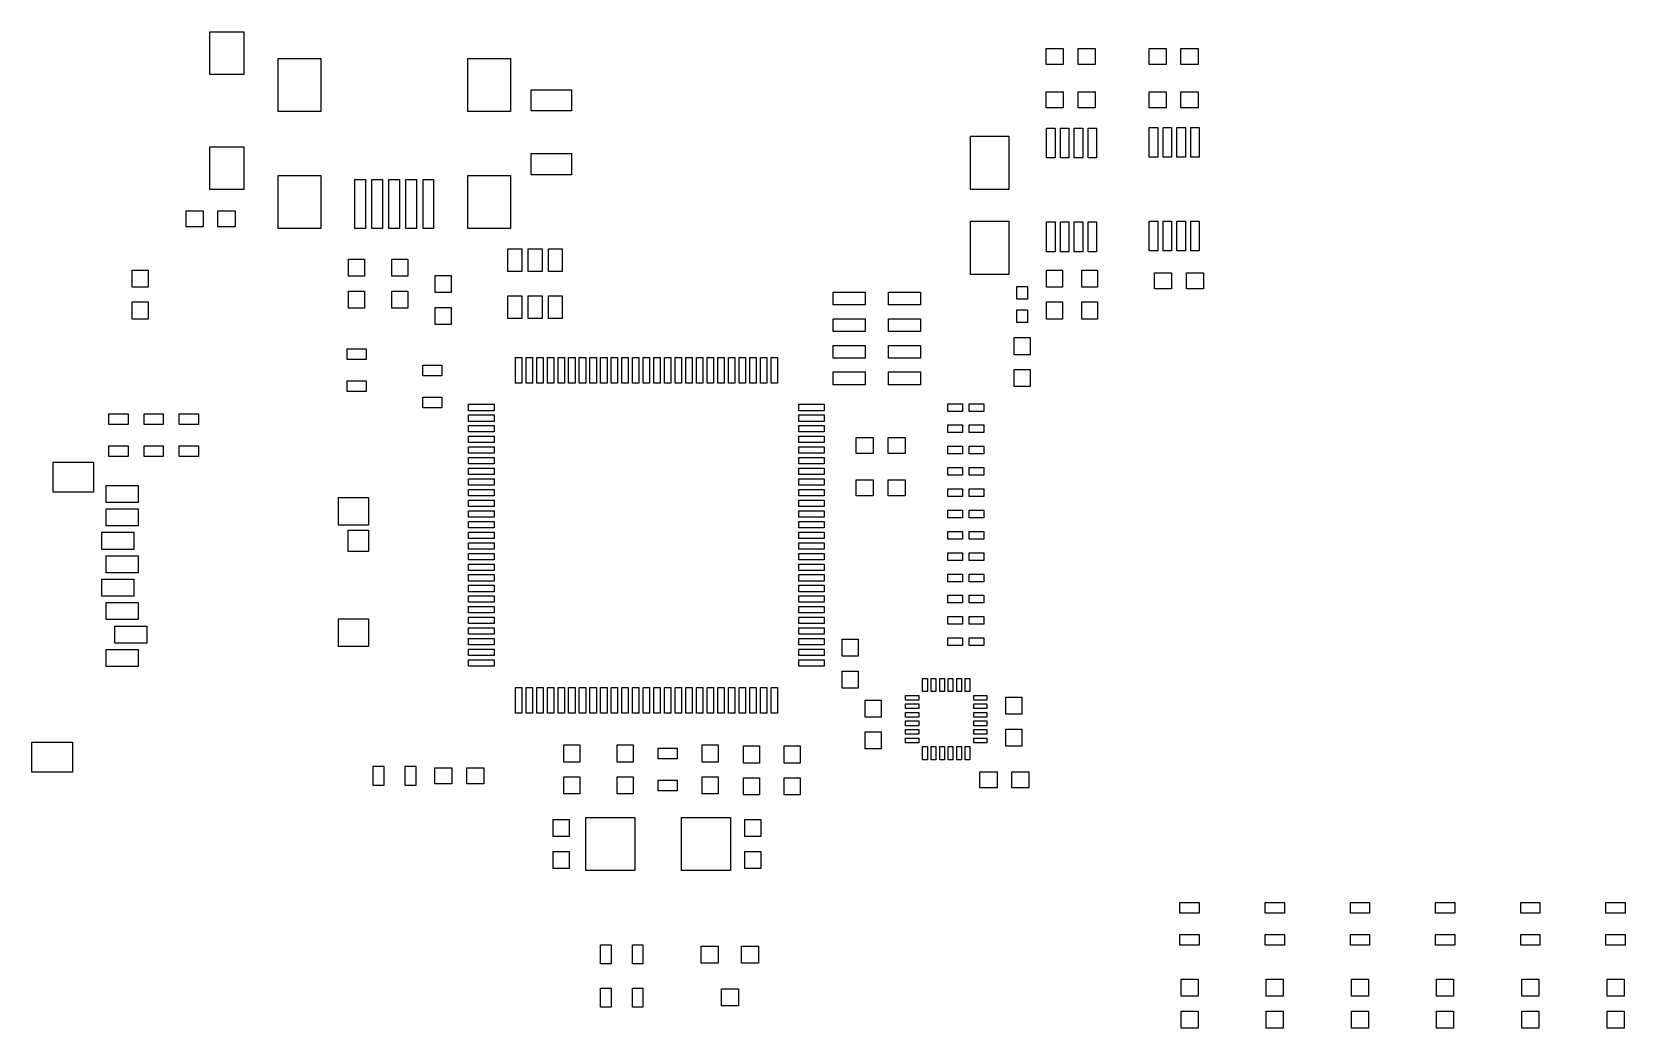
# Model space of a CAD drawing. Extents: x 152.6 to 227.4, y -126.1 to -79.4.
import ezdxf

# ---------------------------------------------------------------- set-up
doc = ezdxf.new("R2010")
doc.units = 0
doc.header["$MEASUREMENT"] = 0
doc.layers.add('BLACK', color=7, linetype='CONTINUOUS')

msp = doc.modelspace()

# ---------------------------------------------------------------- linework, layer by layer
at = {"layer": 'Black'}
for p, q in [((160.998, -81.358), (160.998, -79.358)), ((160.998, -79.358), (162.598, -79.358)), ((162.598, -79.358), (162.598, -81.358)), ((164.212, -83.101), (164.212, -80.602)), ((164.212, -80.602), (166.211, -80.602)), ((166.211, -80.602), (166.211, -83.101)), ((173.113, -83.101), (173.113, -80.602)), ((173.113, -80.602), (175.112, -80.602)), ((175.112, -80.602), (175.112, -83.101)), ((200.272, -80.893), (200.272, -80.143)), ((200.272, -80.143), (201.072, -80.143)), ((201.072, -80.143), (201.072, -80.893)), ((201.772, -80.893), (201.772, -80.143)), ((201.772, -80.143), (202.572, -80.143)), ((202.572, -80.143), (202.572, -80.893)), ((205.098, -80.893), (205.098, -80.143)), ((205.098, -80.143), (205.898, -80.143)), ((205.898, -80.143), (205.898, -80.893)), ((206.598, -80.893), (206.598, -80.143)), ((206.598, -80.143), (207.398, -80.143)), ((207.398, -80.143), (207.398, -80.893)), ((162.598, -81.358), (160.998, -81.358)), ((201.072, -80.893), (200.272, -80.893)), ((202.572, -80.893), (201.772, -80.893)), ((205.898, -80.893), (205.098, -80.893)), ((207.398, -80.893), (206.598, -80.893)), ((176.088, -83.074), (176.088, -82.074)), ((176.088, -82.074), (177.988, -82.074)), ((177.988, -82.074), (177.988, -83.074)), ((200.272, -82.925), (200.272, -82.175)), ((200.272, -82.175), (201.072, -82.175)), ((201.072, -82.175), (201.072, -82.925)), ((201.772, -82.925), (201.772, -82.175)), ((201.772, -82.175), (202.572, -82.175)), ((202.572, -82.175), (202.572, -82.925)), ((205.098, -82.925), (205.098, -82.175)), ((205.098, -82.175), (205.898, -82.175)), ((205.898, -82.175), (205.898, -82.925)), ((206.598, -82.925), (206.598, -82.175)), ((206.598, -82.175), (207.398, -82.175)), ((207.398, -82.175), (207.398, -82.925)), ((201.072, -82.925), (200.272, -82.925)), ((202.572, -82.925), (201.772, -82.925)), ((205.898, -82.925), (205.098, -82.925)), ((207.398, -82.925), (206.598, -82.925)), ((166.211, -83.101), (164.212, -83.101)), ((175.112, -83.101), (173.113, -83.101)), ((177.988, -83.074), (176.088, -83.074)), ((196.712, -86.754), (196.712, -84.254)), ((196.712, -84.254), (198.512, -84.254)), ((198.512, -84.254), (198.512, -86.754)), ((200.288, -85.282), (200.288, -83.882)), ((200.288, -83.882), (200.688, -83.882)), ((200.688, -83.882), (200.688, -85.282)), ((200.938, -85.282), (200.938, -83.882)), ((200.938, -83.882), (201.338, -83.882)), ((201.338, -83.882), (201.338, -85.282)), ((201.588, -85.282), (201.588, -83.882)), ((201.588, -83.882), (201.988, -83.882)), ((201.988, -83.882), (201.988, -85.282)), ((202.238, -85.282), (202.238, -83.882)), ((202.238, -83.882), (202.638, -83.882)), ((202.638, -83.882), (202.638, -85.282)), ((205.108, -85.247), (205.108, -83.847)), ((205.108, -83.847), (205.508, -83.847)), ((205.508, -83.847), (205.508, -85.247)), ((205.758, -85.247), (205.758, -83.847)), ((205.758, -83.847), (206.158, -83.847)), ((206.158, -83.847), (206.158, -85.247)), ((206.408, -85.247), (206.408, -83.847)), ((206.408, -83.847), (206.808, -83.847)), ((206.808, -83.847), (206.808, -85.247)), ((207.058, -85.247), (207.058, -83.847)), ((207.058, -83.847), (207.458, -83.847)), ((207.458, -83.847), (207.458, -85.247)), ((160.998, -86.758), (160.998, -84.758)), ((160.998, -84.758), (162.598, -84.758)), ((162.598, -84.758), (162.598, -86.758)), ((176.088, -86.074), (176.088, -85.074)), ((176.088, -85.074), (177.988, -85.074)), ((177.988, -85.074), (177.988, -86.074)), ((205.508, -85.247), (205.108, -85.247)), ((206.158, -85.247), (205.758, -85.247)), ((206.808, -85.247), (206.408, -85.247)), ((207.458, -85.247), (207.058, -85.247)), ((200.688, -85.282), (200.288, -85.282)), ((201.338, -85.282), (200.938, -85.282)), ((201.988, -85.282), (201.588, -85.282)), ((202.638, -85.282), (202.238, -85.282)), ((162.598, -86.758), (160.998, -86.758)), ((164.212, -88.6), (164.212, -86.101)), ((164.212, -86.101), (166.211, -86.101)), ((166.211, -86.101), (166.211, -88.6)), ((167.812, -88.6), (167.812, -86.299)), ((167.812, -86.299), (168.312, -86.299)), ((168.312, -86.299), (168.312, -88.6)), ((168.612, -88.6), (168.612, -86.299)), ((168.612, -86.299), (169.112, -86.299)), ((169.112, -86.299), (169.112, -88.6)), ((169.412, -88.6), (169.412, -86.299)), ((169.412, -86.299), (169.912, -86.299)), ((169.912, -86.299), (169.912, -88.6)), ((170.212, -88.6), (170.212, -86.299)), ((170.212, -86.299), (170.712, -86.299)), ((170.712, -86.299), (170.712, -88.6)), ((171.012, -88.6), (171.012, -86.299)), ((171.012, -86.299), (171.512, -86.299)), ((171.512, -86.299), (171.512, -88.6)), ((173.113, -88.6), (173.113, -86.101)), ((173.113, -86.101), (175.112, -86.101)), ((175.112, -86.101), (175.112, -88.6)), ((177.988, -86.074), (176.088, -86.074)), ((198.512, -86.754), (196.712, -86.754)), ((159.886, -88.513), (159.886, -87.763)), ((159.886, -87.763), (160.686, -87.763)), ((160.686, -87.763), (160.686, -88.513)), ((161.386, -88.513), (161.386, -87.763)), ((161.386, -87.763), (162.186, -87.763)), ((162.186, -87.763), (162.186, -88.513)), ((196.712, -90.752), (196.712, -88.252)), ((196.712, -88.252), (198.512, -88.252)), ((198.512, -88.252), (198.512, -90.752)), ((205.108, -89.647), (205.108, -88.247)), ((205.108, -88.247), (205.508, -88.247)), ((205.508, -88.247), (205.508, -89.647)), ((205.758, -89.647), (205.758, -88.247)), ((205.758, -88.247), (206.158, -88.247)), ((206.158, -88.247), (206.158, -89.647)), ((206.408, -89.647), (206.408, -88.247)), ((206.408, -88.247), (206.808, -88.247)), ((206.808, -88.247), (206.808, -89.647)), ((207.058, -89.647), (207.058, -88.247)), ((207.058, -88.247), (207.458, -88.247)), ((207.458, -88.247), (207.458, -89.647)), ((160.686, -88.513), (159.886, -88.513)), ((162.186, -88.513), (161.386, -88.513)), ((166.211, -88.6), (164.212, -88.6)), ((168.312, -88.6), (167.812, -88.6)), ((169.112, -88.6), (168.612, -88.6)), ((169.912, -88.6), (169.412, -88.6)), ((170.712, -88.6), (170.212, -88.6)), ((171.512, -88.6), (171.012, -88.6)), ((175.112, -88.6), (173.113, -88.6)), ((200.288, -89.682), (200.288, -88.282)), ((200.288, -88.282), (200.688, -88.282)), ((200.688, -88.282), (200.688, -89.682)), ((200.938, -89.682), (200.938, -88.282)), ((200.938, -88.282), (201.338, -88.282)), ((201.338, -88.282), (201.338, -89.682)), ((201.588, -89.682), (201.588, -88.282)), ((201.588, -88.282), (201.988, -88.282)), ((201.988, -88.282), (201.988, -89.682)), ((202.238, -89.682), (202.238, -88.282)), ((202.238, -88.282), (202.638, -88.282)), ((202.638, -88.282), (202.638, -89.682)), ((175.001, -90.616), (175.001, -89.556)), ((175.001, -89.556), (175.651, -89.556)), ((175.651, -89.556), (175.651, -90.616)), ((175.951, -90.616), (175.951, -89.556)), ((175.951, -89.556), (176.601, -89.556)), ((176.601, -89.556), (176.601, -90.616)), ((176.901, -90.616), (176.901, -89.556)), ((176.901, -89.556), (177.551, -89.556)), ((177.551, -89.556), (177.551, -90.616)), ((200.688, -89.682), (200.288, -89.682)), ((201.338, -89.682), (200.938, -89.682)), ((201.988, -89.682), (201.588, -89.682)), ((202.638, -89.682), (202.238, -89.682)), ((205.508, -89.647), (205.108, -89.647)), ((206.158, -89.647), (205.758, -89.647)), ((206.808, -89.647), (206.408, -89.647)), ((207.458, -89.647), (207.058, -89.647)), ((167.519, -90.836), (167.519, -90.036)), ((167.519, -90.036), (168.269, -90.036)), ((168.269, -90.036), (168.269, -90.836)), ((169.551, -90.836), (169.551, -90.036)), ((169.551, -90.036), (170.301, -90.036)), ((170.301, -90.036), (170.301, -90.836)), ((157.359, -91.344), (157.359, -90.544)), ((157.359, -90.544), (158.109, -90.544)), ((158.109, -90.544), (158.109, -91.344)), ((168.269, -90.836), (167.519, -90.836)), ((170.301, -90.836), (169.551, -90.836)), ((171.583, -91.598), (171.583, -90.798)), ((171.583, -90.798), (172.333, -90.798)), ((172.333, -90.798), (172.333, -91.598)), ((175.651, -90.616), (175.001, -90.616)), ((176.601, -90.616), (175.951, -90.616)), ((177.551, -90.616), (176.901, -90.616)), ((198.512, -90.752), (196.712, -90.752)), ((200.285, -91.344), (200.285, -90.544)), ((200.285, -90.544), (201.035, -90.544)), ((201.035, -90.544), (201.035, -91.344)), ((201.936, -91.344), (201.936, -90.544)), ((201.936, -90.544), (202.686, -90.544)), ((202.686, -90.544), (202.686, -91.344)), ((205.358, -91.422), (205.358, -90.672)), ((205.358, -90.672), (206.158, -90.672)), ((206.158, -90.672), (206.158, -91.422)), ((206.858, -91.422), (206.858, -90.672)), ((206.858, -90.672), (207.658, -90.672)), ((207.658, -90.672), (207.658, -91.422)), ((158.109, -91.344), (157.359, -91.344)), ((167.519, -92.336), (167.519, -91.536)), ((167.519, -91.536), (168.269, -91.536)), ((168.269, -91.536), (168.269, -92.336)), ((169.551, -92.336), (169.551, -91.536)), ((169.551, -91.536), (170.301, -91.536)), ((170.301, -91.536), (170.301, -92.336)), ((172.333, -91.598), (171.583, -91.598)), ((175.001, -92.816), (175.001, -91.756)), ((175.001, -91.756), (175.651, -91.756)), ((175.651, -91.756), (175.651, -92.816)), ((175.951, -92.816), (175.951, -91.756)), ((175.951, -91.756), (176.601, -91.756)), ((176.601, -91.756), (176.601, -92.816)), ((176.901, -92.816), (176.901, -91.756)), ((176.901, -91.756), (177.551, -91.756)), ((177.551, -91.756), (177.551, -92.816)), ((190.271, -92.181), (190.271, -91.581)), ((190.271, -91.581), (191.771, -91.581)), ((191.771, -91.581), (191.771, -92.181)), ((192.871, -92.181), (192.871, -91.581)), ((192.871, -91.581), (194.371, -91.581)), ((194.371, -91.581), (194.371, -92.181)), ((198.886, -91.91), (198.886, -91.31)), ((198.886, -91.31), (199.386, -91.31)), ((199.386, -91.91), (198.886, -91.91)), ((199.386, -91.31), (199.386, -91.91)), ((201.035, -91.344), (200.285, -91.344)), ((202.686, -91.344), (201.936, -91.344)), ((206.158, -91.422), (205.358, -91.422)), ((207.658, -91.422), (206.858, -91.422)), ((157.359, -92.844), (157.359, -92.044)), ((157.359, -92.044), (158.109, -92.044)), ((158.109, -92.044), (158.109, -92.844)), ((168.269, -92.336), (167.519, -92.336)), ((170.301, -92.336), (169.551, -92.336)), ((171.583, -93.098), (171.583, -92.298)), ((171.583, -92.298), (172.333, -92.298)), ((172.333, -92.298), (172.333, -93.098)), ((191.771, -92.181), (190.271, -92.181)), ((194.371, -92.181), (192.871, -92.181)), ((198.886, -93.01), (198.886, -92.41)), ((198.886, -92.41), (199.386, -92.41)), ((199.386, -92.41), (199.386, -93.01)), ((200.285, -92.844), (200.285, -92.044)), ((200.285, -92.044), (201.035, -92.044)), ((201.035, -92.044), (201.035, -92.844)), ((201.936, -92.844), (201.936, -92.044)), ((201.936, -92.044), (202.686, -92.044)), ((202.686, -92.044), (202.686, -92.844)), ((158.109, -92.844), (157.359, -92.844)), ((172.333, -93.098), (171.583, -93.098)), ((175.651, -92.816), (175.001, -92.816)), ((176.601, -92.816), (175.951, -92.816)), ((177.551, -92.816), (176.901, -92.816)), ((190.271, -93.431), (190.271, -92.831)), ((190.271, -92.831), (191.771, -92.831)), ((191.771, -93.431), (190.271, -93.431)), ((191.771, -92.831), (191.771, -93.431)), ((192.871, -93.431), (192.871, -92.831)), ((192.871, -92.831), (194.371, -92.831)), ((194.371, -93.431), (192.871, -93.431)), ((194.371, -92.831), (194.371, -93.431)), ((199.386, -93.01), (198.886, -93.01)), ((201.035, -92.844), (200.285, -92.844)), ((202.686, -92.844), (201.936, -92.844)), ((167.444, -94.75), (167.444, -94.25)), ((167.444, -94.25), (168.344, -94.25)), ((168.344, -94.25), (168.344, -94.75)), ((190.271, -94.681), (190.271, -94.081)), ((190.271, -94.081), (191.771, -94.081)), ((191.771, -94.081), (191.771, -94.681)), ((192.871, -94.681), (192.871, -94.081)), ((192.871, -94.081), (194.371, -94.081)), ((194.371, -94.081), (194.371, -94.681)), ((198.761, -94.519), (198.761, -93.719)), ((198.761, -93.719), (199.511, -93.719)), ((199.511, -93.719), (199.511, -94.519)), ((168.344, -94.75), (167.444, -94.75)), ((175.35, -95.85), (175.35, -94.65)), ((175.35, -94.65), (175.65, -94.65)), ((175.65, -94.65), (175.65, -95.85)), ((175.85, -95.85), (175.85, -94.65)), ((175.85, -94.65), (176.15, -94.65)), ((176.15, -94.65), (176.15, -95.85)), ((176.35, -95.85), (176.35, -94.65)), ((176.35, -94.65), (176.65, -94.65)), ((176.65, -94.65), (176.65, -95.85)), ((176.85, -95.85), (176.85, -94.65)), ((176.85, -94.65), (177.15, -94.65)), ((177.15, -94.65), (177.15, -95.85)), ((177.35, -95.85), (177.35, -94.65)), ((177.35, -94.65), (177.65, -94.65)), ((177.65, -94.65), (177.65, -95.85)), ((177.85, -95.85), (177.85, -94.65)), ((177.85, -94.65), (178.15, -94.65)), ((178.15, -94.65), (178.15, -95.85)), ((178.35, -95.85), (178.35, -94.65)), ((178.35, -94.65), (178.65, -94.65)), ((178.65, -94.65), (178.65, -95.85)), ((178.85, -95.85), (178.85, -94.65)), ((178.85, -94.65), (179.15, -94.65)), ((179.15, -94.65), (179.15, -95.85)), ((179.35, -95.85), (179.35, -94.65)), ((179.35, -94.65), (179.65, -94.65)), ((179.65, -94.65), (179.65, -95.85)), ((179.85, -95.85), (179.85, -94.65)), ((179.85, -94.65), (180.15, -94.65)), ((180.15, -94.65), (180.15, -95.85)), ((180.35, -95.85), (180.35, -94.65)), ((180.35, -94.65), (180.65, -94.65)), ((180.65, -94.65), (180.65, -95.85)), ((180.85, -95.85), (180.85, -94.65)), ((180.85, -94.65), (181.15, -94.65)), ((181.15, -94.65), (181.15, -95.85)), ((181.35, -95.85), (181.35, -94.65)), ((181.35, -94.65), (181.65, -94.65)), ((181.65, -94.65), (181.65, -95.85)), ((181.85, -95.85), (181.85, -94.65)), ((181.85, -94.65), (182.15, -94.65)), ((182.15, -94.65), (182.15, -95.85)), ((182.35, -95.85), (182.35, -94.65)), ((182.35, -94.65), (182.65, -94.65)), ((182.65, -94.65), (182.65, -95.85)), ((182.85, -95.85), (182.85, -94.65)), ((182.85, -94.65), (183.15, -94.65)), ((183.15, -94.65), (183.15, -95.85)), ((183.35, -95.85), (183.35, -94.65)), ((183.35, -94.65), (183.65, -94.65)), ((183.65, -94.65), (183.65, -95.85)), ((183.85, -95.85), (183.85, -94.65)), ((183.85, -94.65), (184.15, -94.65)), ((184.15, -94.65), (184.15, -95.85)), ((184.35, -95.85), (184.35, -94.65)), ((184.35, -94.65), (184.65, -94.65)), ((184.65, -94.65), (184.65, -95.85)), ((184.85, -95.85), (184.85, -94.65)), ((184.85, -94.65), (185.15, -94.65)), ((185.15, -94.65), (185.15, -95.85)), ((185.35, -95.85), (185.35, -94.65)), ((185.35, -94.65), (185.65, -94.65)), ((185.65, -94.65), (185.65, -95.85)), ((185.85, -95.85), (185.85, -94.65)), ((185.85, -94.65), (186.15, -94.65)), ((186.15, -94.65), (186.15, -95.85)), ((186.35, -95.85), (186.35, -94.65)), ((186.35, -94.65), (186.65, -94.65)), ((186.65, -94.65), (186.65, -95.85)), ((186.85, -95.85), (186.85, -94.65)), ((186.85, -94.65), (187.15, -94.65)), ((187.15, -94.65), (187.15, -95.85)), ((187.35, -95.85), (187.35, -94.65)), ((187.35, -94.65), (187.65, -94.65)), ((187.65, -94.65), (187.65, -95.85)), ((191.771, -94.681), (190.271, -94.681)), ((194.371, -94.681), (192.871, -94.681)), ((199.511, -94.519), (198.761, -94.519)), ((171, -95.512), (171, -95.012)), ((171, -95.012), (171.9, -95.012)), ((171.9, -95.512), (171, -95.512)), ((171.9, -95.012), (171.9, -95.512)), ((190.271, -95.931), (190.271, -95.331)), ((190.271, -95.331), (191.771, -95.331)), ((191.771, -95.331), (191.771, -95.931)), ((192.871, -95.931), (192.871, -95.331)), ((192.871, -95.331), (194.371, -95.331)), ((194.371, -95.331), (194.371, -95.931)), ((198.761, -96.019), (198.761, -95.219)), ((198.761, -95.219), (199.511, -95.219)), ((199.511, -95.219), (199.511, -96.019)), ((167.444, -96.25), (167.444, -95.75)), ((167.444, -95.75), (168.344, -95.75)), ((168.344, -96.25), (167.444, -96.25)), ((168.344, -95.75), (168.344, -96.25)), ((175.65, -95.85), (175.35, -95.85)), ((176.15, -95.85), (175.85, -95.85)), ((176.65, -95.85), (176.35, -95.85)), ((177.15, -95.85), (176.85, -95.85)), ((177.65, -95.85), (177.35, -95.85)), ((178.15, -95.85), (177.85, -95.85)), ((178.65, -95.85), (178.35, -95.85)), ((179.15, -95.85), (178.85, -95.85)), ((179.65, -95.85), (179.35, -95.85)), ((180.15, -95.85), (179.85, -95.85)), ((180.65, -95.85), (180.35, -95.85)), ((181.15, -95.85), (180.85, -95.85)), ((181.65, -95.85), (181.35, -95.85)), ((182.15, -95.85), (181.85, -95.85)), ((182.65, -95.85), (182.35, -95.85)), ((183.15, -95.85), (182.85, -95.85)), ((183.65, -95.85), (183.35, -95.85)), ((184.15, -95.85), (183.85, -95.85)), ((184.65, -95.85), (184.35, -95.85)), ((185.15, -95.85), (184.85, -95.85)), ((185.65, -95.85), (185.35, -95.85)), ((186.15, -95.85), (185.85, -95.85)), ((186.65, -95.85), (186.35, -95.85)), ((187.15, -95.85), (186.85, -95.85)), ((187.65, -95.85), (187.35, -95.85)), ((191.771, -95.931), (190.271, -95.931)), ((194.371, -95.931), (192.871, -95.931)), ((199.511, -96.019), (198.761, -96.019)), ((171, -97.012), (171, -96.512)), ((171, -96.512), (171.9, -96.512)), ((171.9, -97.012), (171, -97.012)), ((171.9, -96.512), (171.9, -97.012)), ((173.15, -97.15), (173.15, -96.85)), ((173.15, -96.85), (174.35, -96.85)), ((174.35, -97.15), (173.15, -97.15)), ((174.35, -96.85), (174.35, -97.15)), ((188.65, -97.15), (188.65, -96.85)), ((188.65, -96.85), (189.85, -96.85)), ((189.85, -97.15), (188.65, -97.15)), ((189.85, -96.85), (189.85, -97.15)), ((195.653, -97.18), (195.653, -96.82)), ((195.653, -96.82), (196.347, -96.82)), ((196.347, -97.18), (195.653, -97.18)), ((196.347, -96.82), (196.347, -97.18)), ((196.652, -97.18), (196.652, -96.82)), ((196.652, -96.82), (197.347, -96.82)), ((197.347, -97.18), (196.652, -97.18)), ((197.347, -96.82), (197.347, -97.18)), ((156.268, -97.798), (156.268, -97.298)), ((156.268, -97.298), (157.168, -97.298)), ((157.168, -97.798), (156.268, -97.798)), ((157.168, -97.298), (157.168, -97.798)), ((157.919, -97.798), (157.919, -97.298)), ((157.919, -97.298), (158.819, -97.298)), ((158.819, -97.798), (157.919, -97.798)), ((158.819, -97.298), (158.819, -97.798)), ((159.57, -97.798), (159.57, -97.298)), ((159.57, -97.298), (160.47, -97.298)), ((160.47, -97.798), (159.57, -97.798)), ((160.47, -97.298), (160.47, -97.798)), ((173.15, -97.65), (173.15, -97.35)), ((173.15, -97.35), (174.35, -97.35)), ((174.35, -97.65), (173.15, -97.65)), ((173.15, -98.15), (173.15, -97.85)), ((173.15, -97.85), (174.35, -97.85)), ((174.35, -97.35), (174.35, -97.65)), ((174.35, -97.85), (174.35, -98.15)), ((188.65, -97.65), (188.65, -97.35)), ((188.65, -97.35), (189.85, -97.35)), ((189.85, -97.65), (188.65, -97.65)), ((188.65, -98.15), (188.65, -97.85)), ((188.65, -97.85), (189.85, -97.85)), ((189.85, -97.35), (189.85, -97.65)), ((189.85, -97.85), (189.85, -98.15)), ((195.653, -98.18), (195.653, -97.82)), ((195.653, -97.82), (196.347, -97.82)), ((196.347, -97.82), (196.347, -98.18)), ((196.652, -98.18), (196.652, -97.82)), ((196.652, -97.82), (197.347, -97.82)), ((197.347, -97.82), (197.347, -98.18)), ((174.35, -98.15), (173.15, -98.15)), ((173.15, -98.65), (173.15, -98.35)), ((173.15, -98.35), (174.35, -98.35)), ((174.35, -98.65), (173.15, -98.65)), ((174.35, -98.35), (174.35, -98.65)), ((189.85, -98.15), (188.65, -98.15)), ((188.65, -98.65), (188.65, -98.35)), ((188.65, -98.35), (189.85, -98.35)), ((189.85, -98.65), (188.65, -98.65)), ((189.85, -98.35), (189.85, -98.65)), ((191.35, -99.153), (191.35, -98.403)), ((191.35, -98.403), (192.15, -98.403)), ((192.15, -98.403), (192.15, -99.153)), ((192.85, -99.153), (192.85, -98.403)), ((192.85, -98.403), (193.65, -98.403)), ((193.65, -98.403), (193.65, -99.153)), ((196.347, -98.18), (195.653, -98.18)), ((197.347, -98.18), (196.652, -98.18)), ((156.268, -99.298), (156.268, -98.798)), ((156.268, -98.798), (157.168, -98.798)), ((157.168, -99.298), (156.268, -99.298)), ((157.168, -98.798), (157.168, -99.298)), ((157.919, -99.298), (157.919, -98.798)), ((157.919, -98.798), (158.819, -98.798)), ((158.819, -99.298), (157.919, -99.298)), ((158.819, -98.798), (158.819, -99.298)), ((159.57, -99.298), (159.57, -98.798)), ((159.57, -98.798), (160.47, -98.798)), ((160.47, -99.298), (159.57, -99.298)), ((160.47, -98.798), (160.47, -99.298)), ((173.15, -99.15), (173.15, -98.85)), ((173.15, -98.85), (174.35, -98.85)), ((174.35, -99.15), (173.15, -99.15)), ((173.15, -99.65), (173.15, -99.35)), ((173.15, -99.35), (174.35, -99.35)), ((174.35, -98.85), (174.35, -99.15)), ((174.35, -99.35), (174.35, -99.65)), ((188.65, -99.15), (188.65, -98.85)), ((188.65, -98.85), (189.85, -98.85)), ((189.85, -99.15), (188.65, -99.15)), ((188.65, -99.65), (188.65, -99.35)), ((188.65, -99.35), (189.85, -99.35)), ((189.85, -98.85), (189.85, -99.15)), ((189.85, -99.35), (189.85, -99.65)), ((192.15, -99.153), (191.35, -99.153)), ((193.65, -99.153), (192.85, -99.153)), ((195.653, -99.18), (195.653, -98.82)), ((195.653, -98.82), (196.347, -98.82)), ((196.347, -99.18), (195.653, -99.18)), ((196.347, -98.82), (196.347, -99.18)), ((196.652, -99.18), (196.652, -98.82)), ((196.652, -98.82), (197.347, -98.82)), ((197.347, -99.18), (196.652, -99.18)), ((197.347, -98.82), (197.347, -99.18)), ((153.648, -100.972), (153.648, -99.572)), ((153.648, -99.572), (155.548, -99.572)), ((155.548, -99.572), (155.548, -100.972)), ((174.35, -99.65), (173.15, -99.65)), ((173.15, -100.15), (173.15, -99.85)), ((173.15, -99.85), (174.35, -99.85)), ((174.35, -100.15), (173.15, -100.15)), ((174.35, -99.85), (174.35, -100.15)), ((189.85, -99.65), (188.65, -99.65)), ((188.65, -100.15), (188.65, -99.85)), ((188.65, -99.85), (189.85, -99.85)), ((189.85, -100.15), (188.65, -100.15)), ((189.85, -99.85), (189.85, -100.15)), ((195.653, -100.18), (195.653, -99.82)), ((195.653, -99.82), (196.347, -99.82)), ((196.347, -100.18), (195.653, -100.18)), ((196.347, -99.82), (196.347, -100.18)), ((196.652, -100.18), (196.652, -99.82)), ((196.652, -99.82), (197.347, -99.82)), ((197.347, -100.18), (196.652, -100.18)), ((197.347, -99.82), (197.347, -100.18)), ((155.548, -100.972), (153.648, -100.972)), ((156.138, -101.462), (156.138, -100.662)), ((156.138, -100.662), (157.638, -100.662)), ((157.638, -100.662), (157.638, -101.462)), ((173.15, -100.65), (173.15, -100.35)), ((173.15, -100.35), (174.35, -100.35)), ((174.35, -100.65), (173.15, -100.65)), ((173.15, -101.15), (173.15, -100.85)), ((173.15, -100.85), (174.35, -100.85)), ((174.35, -100.35), (174.35, -100.65)), ((174.35, -100.85), (174.35, -101.15)), ((188.65, -100.65), (188.65, -100.35)), ((188.65, -100.35), (189.85, -100.35)), ((189.85, -100.65), (188.65, -100.65)), ((188.65, -101.15), (188.65, -100.85)), ((188.65, -100.85), (189.85, -100.85)), ((189.85, -100.35), (189.85, -100.65)), ((189.85, -100.85), (189.85, -101.15)), ((191.35, -101.153), (191.35, -100.403)), ((191.35, -100.403), (192.15, -100.403)), ((192.15, -100.403), (192.15, -101.153)), ((192.85, -101.153), (192.85, -100.403)), ((192.85, -100.403), (193.65, -100.403)), ((193.65, -100.403), (193.65, -101.153)), ((195.653, -101.18), (195.653, -100.82)), ((195.653, -100.82), (196.347, -100.82)), ((196.347, -100.82), (196.347, -101.18)), ((196.652, -101.18), (196.652, -100.82)), ((196.652, -100.82), (197.347, -100.82)), ((197.347, -100.82), (197.347, -101.18)), ((157.638, -101.462), (156.138, -101.462)), ((167.048, -102.522), (167.048, -101.222)), ((167.048, -101.222), (168.448, -101.222)), ((168.448, -101.222), (168.448, -102.522)), ((174.35, -101.15), (173.15, -101.15)), ((173.15, -101.65), (173.15, -101.35)), ((173.15, -101.35), (174.35, -101.35)), ((174.35, -101.65), (173.15, -101.65)), ((174.35, -101.35), (174.35, -101.65)), ((189.85, -101.15), (188.65, -101.15)), ((188.65, -101.65), (188.65, -101.35)), ((188.65, -101.35), (189.85, -101.35)), ((189.85, -101.65), (188.65, -101.65)), ((189.85, -101.35), (189.85, -101.65)), ((192.15, -101.153), (191.35, -101.153)), ((193.65, -101.153), (192.85, -101.153)), ((196.347, -101.18), (195.653, -101.18)), ((197.347, -101.18), (196.652, -101.18)), ((156.138, -102.562), (156.138, -101.762)), ((156.138, -101.762), (157.638, -101.762)), ((157.638, -101.762), (157.638, -102.562)), ((173.15, -102.15), (173.15, -101.85)), ((173.15, -101.85), (174.35, -101.85)), ((174.35, -102.15), (173.15, -102.15)), ((173.15, -102.65), (173.15, -102.35)), ((173.15, -102.35), (174.35, -102.35)), ((174.35, -101.85), (174.35, -102.15)), ((174.35, -102.35), (174.35, -102.65)), ((188.65, -102.15), (188.65, -101.85)), ((188.65, -101.85), (189.85, -101.85)), ((189.85, -102.15), (188.65, -102.15)), ((188.65, -102.65), (188.65, -102.35)), ((188.65, -102.35), (189.85, -102.35)), ((189.85, -101.85), (189.85, -102.15)), ((189.85, -102.35), (189.85, -102.65)), ((195.653, -102.18), (195.653, -101.82)), ((195.653, -101.82), (196.347, -101.82)), ((196.347, -102.18), (195.653, -102.18)), ((196.347, -101.82), (196.347, -102.18)), ((196.652, -102.18), (196.652, -101.82)), ((196.652, -101.82), (197.347, -101.82)), ((197.347, -102.18), (196.652, -102.18)), ((197.347, -101.82), (197.347, -102.18)), ((155.938, -103.662), (155.938, -102.862)), ((155.938, -102.862), (157.438, -102.862)), ((157.638, -102.562), (156.138, -102.562)), ((157.438, -102.862), (157.438, -103.662)), ((168.448, -102.522), (167.048, -102.522)), ((167.498, -103.762), (167.498, -102.762)), ((167.498, -102.762), (168.448, -102.762)), ((168.448, -102.762), (168.448, -103.762)), ((174.35, -102.65), (173.15, -102.65)), ((173.15, -103.15), (173.15, -102.85)), ((173.15, -102.85), (174.35, -102.85)), ((174.35, -103.15), (173.15, -103.15)), ((174.35, -102.85), (174.35, -103.15)), ((189.85, -102.65), (188.65, -102.65)), ((188.65, -103.15), (188.65, -102.85)), ((188.65, -102.85), (189.85, -102.85)), ((189.85, -103.15), (188.65, -103.15)), ((189.85, -102.85), (189.85, -103.15)), ((195.653, -103.18), (195.653, -102.82)), ((195.653, -102.82), (196.347, -102.82)), ((196.347, -103.18), (195.653, -103.18)), ((196.347, -102.82), (196.347, -103.18)), ((196.652, -103.18), (196.652, -102.82)), ((196.652, -102.82), (197.347, -102.82)), ((197.347, -103.18), (196.652, -103.18)), ((197.347, -102.82), (197.347, -103.18)), ((157.438, -103.662), (155.938, -103.662)), ((156.138, -104.762), (156.138, -103.962)), ((156.138, -103.962), (157.638, -103.962)), ((157.638, -103.962), (157.638, -104.762)), ((168.448, -103.762), (167.498, -103.762)), ((173.15, -103.65), (173.15, -103.35)), ((173.15, -103.35), (174.35, -103.35)), ((174.35, -103.65), (173.15, -103.65)), ((173.15, -104.15), (173.15, -103.85)), ((173.15, -103.85), (174.35, -103.85)), ((174.35, -103.35), (174.35, -103.65)), ((174.35, -103.85), (174.35, -104.15)), ((188.65, -103.65), (188.65, -103.35)), ((188.65, -103.35), (189.85, -103.35)), ((189.85, -103.65), (188.65, -103.65)), ((188.65, -104.15), (188.65, -103.85)), ((188.65, -103.85), (189.85, -103.85)), ((189.85, -103.35), (189.85, -103.65)), ((189.85, -103.85), (189.85, -104.15)), ((195.653, -104.18), (195.653, -103.82)), ((195.653, -103.82), (196.347, -103.82)), ((196.347, -103.82), (196.347, -104.18)), ((196.652, -104.18), (196.652, -103.82)), ((196.652, -103.82), (197.347, -103.82)), ((197.347, -103.82), (197.347, -104.18)), ((174.35, -104.15), (173.15, -104.15)), ((173.15, -104.65), (173.15, -104.35)), ((173.15, -104.35), (174.35, -104.35)), ((174.35, -104.65), (173.15, -104.65)), ((174.35, -104.35), (174.35, -104.65)), ((189.85, -104.15), (188.65, -104.15)), ((188.65, -104.65), (188.65, -104.35)), ((188.65, -104.35), (189.85, -104.35)), ((189.85, -104.65), (188.65, -104.65)), ((189.85, -104.35), (189.85, -104.65)), ((196.347, -104.18), (195.653, -104.18)), ((197.347, -104.18), (196.652, -104.18)), ((155.938, -105.862), (155.938, -105.062)), ((155.938, -105.062), (157.438, -105.062)), ((157.638, -104.762), (156.138, -104.762)), ((157.438, -105.062), (157.438, -105.862)), ((173.15, -105.15), (173.15, -104.85)), ((173.15, -104.85), (174.35, -104.85)), ((174.35, -105.15), (173.15, -105.15)), ((173.15, -105.65), (173.15, -105.35)), ((173.15, -105.35), (174.35, -105.35)), ((174.35, -104.85), (174.35, -105.15)), ((174.35, -105.35), (174.35, -105.65)), ((188.65, -105.15), (188.65, -104.85)), ((188.65, -104.85), (189.85, -104.85)), ((189.85, -105.15), (188.65, -105.15)), ((188.65, -105.65), (188.65, -105.35)), ((188.65, -105.35), (189.85, -105.35)), ((189.85, -104.85), (189.85, -105.15)), ((189.85, -105.35), (189.85, -105.65)), ((195.653, -105.18), (195.653, -104.82)), ((195.653, -104.82), (196.347, -104.82)), ((196.347, -105.18), (195.653, -105.18)), ((196.347, -104.82), (196.347, -105.18)), ((196.652, -105.18), (196.652, -104.82)), ((196.652, -104.82), (197.347, -104.82)), ((197.347, -105.18), (196.652, -105.18)), ((197.347, -104.82), (197.347, -105.18)), ((157.438, -105.862), (155.938, -105.862)), ((156.138, -106.962), (156.138, -106.162)), ((156.138, -106.162), (157.638, -106.162)), ((157.638, -106.162), (157.638, -106.962)), ((174.35, -105.65), (173.15, -105.65)), ((173.15, -106.15), (173.15, -105.85)), ((173.15, -105.85), (174.35, -105.85)), ((174.35, -106.15), (173.15, -106.15)), ((174.35, -105.85), (174.35, -106.15)), ((189.85, -105.65), (188.65, -105.65)), ((188.65, -106.15), (188.65, -105.85)), ((188.65, -105.85), (189.85, -105.85)), ((189.85, -106.15), (188.65, -106.15)), ((189.85, -105.85), (189.85, -106.15)), ((195.653, -106.18), (195.653, -105.82)), ((195.653, -105.82), (196.347, -105.82)), ((196.347, -106.18), (195.653, -106.18)), ((196.347, -105.82), (196.347, -106.18)), ((196.652, -106.18), (196.652, -105.82)), ((196.652, -105.82), (197.347, -105.82)), ((197.347, -106.18), (196.652, -106.18)), ((197.347, -105.82), (197.347, -106.18)), ((157.638, -106.962), (156.138, -106.962)), ((167.048, -108.222), (167.048, -106.922)), ((167.048, -106.922), (168.448, -106.922)), ((168.448, -106.922), (168.448, -108.222)), ((173.15, -106.65), (173.15, -106.35)), ((173.15, -106.35), (174.35, -106.35)), ((174.35, -106.65), (173.15, -106.65)), ((173.15, -107.15), (173.15, -106.85)), ((173.15, -106.85), (174.35, -106.85)), ((174.35, -106.35), (174.35, -106.65)), ((174.35, -106.85), (174.35, -107.15)), ((188.65, -106.65), (188.65, -106.35)), ((188.65, -106.35), (189.85, -106.35)), ((189.85, -106.65), (188.65, -106.65)), ((188.65, -107.15), (188.65, -106.85)), ((188.65, -106.85), (189.85, -106.85)), ((189.85, -106.35), (189.85, -106.65)), ((189.85, -106.85), (189.85, -107.15)), ((195.653, -107.18), (195.653, -106.82)), ((195.653, -106.82), (196.347, -106.82)), ((196.347, -106.82), (196.347, -107.18)), ((196.652, -107.18), (196.652, -106.82)), ((196.652, -106.82), (197.347, -106.82)), ((197.347, -106.82), (197.347, -107.18)), ((156.538, -108.062), (156.538, -107.262)), ((156.538, -107.262), (158.038, -107.262)), ((158.038, -107.262), (158.038, -108.062)), ((174.35, -107.15), (173.15, -107.15)), ((173.15, -107.65), (173.15, -107.35)), ((173.15, -107.35), (174.35, -107.35)), ((174.35, -107.65), (173.15, -107.65)), ((174.35, -107.35), (174.35, -107.65)), ((189.85, -107.15), (188.65, -107.15)), ((188.65, -107.65), (188.65, -107.35)), ((188.65, -107.35), (189.85, -107.35)), ((189.85, -107.65), (188.65, -107.65)), ((189.85, -107.35), (189.85, -107.65)), ((196.347, -107.18), (195.653, -107.18)), ((197.347, -107.18), (196.652, -107.18)), ((156.138, -109.162), (156.138, -108.362)), ((156.138, -108.362), (157.638, -108.362)), ((158.038, -108.062), (156.538, -108.062)), ((157.638, -108.362), (157.638, -109.162)), ((168.448, -108.222), (167.048, -108.222)), ((173.15, -108.15), (173.15, -107.85)), ((173.15, -107.85), (174.35, -107.85)), ((174.35, -108.15), (173.15, -108.15)), ((173.15, -108.65), (173.15, -108.35)), ((173.15, -108.35), (174.35, -108.35)), ((174.35, -107.85), (174.35, -108.15)), ((174.35, -108.35), (174.35, -108.65)), ((188.65, -108.15), (188.65, -107.85)), ((188.65, -107.85), (189.85, -107.85)), ((189.85, -108.15), (188.65, -108.15)), ((188.65, -108.65), (188.65, -108.35)), ((188.65, -108.35), (189.85, -108.35)), ((189.85, -107.85), (189.85, -108.15)), ((189.85, -108.35), (189.85, -108.65)), ((190.696, -108.679), (190.696, -107.879)), ((190.696, -107.879), (191.446, -107.879)), ((191.446, -107.879), (191.446, -108.679)), ((195.653, -108.18), (195.653, -107.82)), ((195.653, -107.82), (196.347, -107.82)), ((196.347, -108.18), (195.653, -108.18)), ((196.347, -107.82), (196.347, -108.18)), ((196.652, -108.18), (196.652, -107.82)), ((196.652, -107.82), (197.347, -107.82)), ((197.347, -108.18), (196.652, -108.18)), ((197.347, -107.82), (197.347, -108.18)), ((157.638, -109.162), (156.138, -109.162)), ((174.35, -108.65), (173.15, -108.65)), ((173.15, -109.15), (173.15, -108.85)), ((173.15, -108.85), (174.35, -108.85)), ((174.35, -109.15), (173.15, -109.15)), ((174.35, -108.85), (174.35, -109.15)), ((189.85, -108.65), (188.65, -108.65)), ((188.65, -109.15), (188.65, -108.85)), ((188.65, -108.85), (189.85, -108.85)), ((189.85, -109.15), (188.65, -109.15)), ((189.85, -108.85), (189.85, -109.15)), ((191.446, -108.679), (190.696, -108.679)), ((190.696, -110.179), (190.696, -109.379)), ((190.696, -109.379), (191.446, -109.379)), ((191.446, -109.379), (191.446, -110.179)), ((194.47, -110.343), (194.47, -109.723)), ((194.47, -109.723), (194.69, -109.723)), ((194.69, -109.723), (194.69, -110.343)), ((194.87, -110.343), (194.87, -109.723)), ((194.87, -109.723), (195.09, -109.723)), ((195.09, -109.723), (195.09, -110.343)), ((195.27, -110.343), (195.27, -109.723)), ((195.27, -109.723), (195.49, -109.723)), ((195.49, -109.723), (195.49, -110.343)), ((195.67, -110.343), (195.67, -109.723)), ((195.67, -109.723), (195.89, -109.723)), ((195.89, -109.723), (195.89, -110.343)), ((196.07, -110.343), (196.07, -109.723)), ((196.07, -109.723), (196.29, -109.723)), ((196.29, -109.723), (196.29, -110.343)), ((196.47, -110.343), (196.47, -109.723)), ((196.47, -109.723), (196.69, -109.723)), ((196.69, -109.723), (196.69, -110.343)), ((175.35, -111.35), (175.35, -110.15)), ((175.35, -110.15), (175.65, -110.15)), ((175.65, -110.15), (175.65, -111.35)), ((175.85, -111.35), (175.85, -110.15)), ((175.85, -110.15), (176.15, -110.15)), ((176.15, -110.15), (176.15, -111.35)), ((176.35, -111.35), (176.35, -110.15)), ((176.35, -110.15), (176.65, -110.15)), ((176.65, -110.15), (176.65, -111.35)), ((176.85, -111.35), (176.85, -110.15)), ((176.85, -110.15), (177.15, -110.15)), ((177.15, -110.15), (177.15, -111.35)), ((177.35, -111.35), (177.35, -110.15)), ((177.35, -110.15), (177.65, -110.15)), ((177.65, -110.15), (177.65, -111.35)), ((177.85, -111.35), (177.85, -110.15)), ((177.85, -110.15), (178.15, -110.15)), ((178.15, -110.15), (178.15, -111.35)), ((178.35, -111.35), (178.35, -110.15)), ((178.35, -110.15), (178.65, -110.15)), ((178.65, -110.15), (178.65, -111.35)), ((178.85, -111.35), (178.85, -110.15)), ((178.85, -110.15), (179.15, -110.15)), ((179.15, -110.15), (179.15, -111.35)), ((179.35, -111.35), (179.35, -110.15)), ((179.35, -110.15), (179.65, -110.15)), ((179.65, -110.15), (179.65, -111.35)), ((179.85, -111.35), (179.85, -110.15)), ((179.85, -110.15), (180.15, -110.15)), ((180.15, -110.15), (180.15, -111.35)), ((180.35, -111.35), (180.35, -110.15)), ((180.35, -110.15), (180.65, -110.15)), ((180.65, -110.15), (180.65, -111.35)), ((180.85, -111.35), (180.85, -110.15)), ((180.85, -110.15), (181.15, -110.15)), ((181.15, -110.15), (181.15, -111.35)), ((181.35, -111.35), (181.35, -110.15)), ((181.35, -110.15), (181.65, -110.15)), ((181.65, -110.15), (181.65, -111.35)), ((181.85, -111.35), (181.85, -110.15)), ((181.85, -110.15), (182.15, -110.15)), ((182.15, -110.15), (182.15, -111.35)), ((182.35, -111.35), (182.35, -110.15)), ((182.35, -110.15), (182.65, -110.15)), ((182.65, -110.15), (182.65, -111.35)), ((182.85, -111.35), (182.85, -110.15)), ((182.85, -110.15), (183.15, -110.15)), ((183.15, -110.15), (183.15, -111.35)), ((183.35, -111.35), (183.35, -110.15)), ((183.35, -110.15), (183.65, -110.15)), ((183.65, -110.15), (183.65, -111.35)), ((183.85, -111.35), (183.85, -110.15)), ((183.85, -110.15), (184.15, -110.15)), ((184.15, -110.15), (184.15, -111.35)), ((184.35, -111.35), (184.35, -110.15)), ((184.35, -110.15), (184.65, -110.15)), ((184.65, -110.15), (184.65, -111.35)), ((184.85, -111.35), (184.85, -110.15)), ((184.85, -110.15), (185.15, -110.15)), ((185.15, -110.15), (185.15, -111.35)), ((185.35, -111.35), (185.35, -110.15)), ((185.35, -110.15), (185.65, -110.15)), ((185.65, -110.15), (185.65, -111.35)), ((185.85, -111.35), (185.85, -110.15)), ((185.85, -110.15), (186.15, -110.15)), ((186.15, -110.15), (186.15, -111.35)), ((186.35, -111.35), (186.35, -110.15)), ((186.35, -110.15), (186.65, -110.15)), ((186.65, -110.15), (186.65, -111.35)), ((186.85, -111.35), (186.85, -110.15)), ((186.85, -110.15), (187.15, -110.15)), ((187.15, -110.15), (187.15, -111.35)), ((187.35, -111.35), (187.35, -110.15)), ((187.35, -110.15), (187.65, -110.15)), ((187.65, -110.15), (187.65, -111.35)), ((191.446, -110.179), (190.696, -110.179)), ((193.67, -110.743), (193.67, -110.523)), ((193.67, -110.523), (194.29, -110.523)), ((194.29, -110.523), (194.29, -110.743)), ((194.69, -110.343), (194.47, -110.343)), ((195.09, -110.343), (194.87, -110.343)), ((195.49, -110.343), (195.27, -110.343)), ((195.89, -110.343), (195.67, -110.343)), ((196.29, -110.343), (196.07, -110.343)), ((196.69, -110.343), (196.47, -110.343)), ((196.87, -110.743), (196.87, -110.523)), ((196.87, -110.523), (197.49, -110.523)), ((197.49, -110.523), (197.49, -110.743)), ((198.38, -111.41), (198.38, -110.61)), ((198.38, -110.61), (199.13, -110.61)), ((199.13, -110.61), (199.13, -111.41)), ((175.65, -111.35), (175.35, -111.35)), ((176.15, -111.35), (175.85, -111.35)), ((176.65, -111.35), (176.35, -111.35)), ((177.15, -111.35), (176.85, -111.35)), ((177.65, -111.35), (177.35, -111.35)), ((178.15, -111.35), (177.85, -111.35)), ((178.65, -111.35), (178.35, -111.35)), ((179.15, -111.35), (178.85, -111.35)), ((179.65, -111.35), (179.35, -111.35)), ((180.15, -111.35), (179.85, -111.35)), ((180.65, -111.35), (180.35, -111.35)), ((181.15, -111.35), (180.85, -111.35)), ((181.65, -111.35), (181.35, -111.35)), ((182.15, -111.35), (181.85, -111.35)), ((182.65, -111.35), (182.35, -111.35)), ((183.15, -111.35), (182.85, -111.35)), ((183.65, -111.35), (183.35, -111.35)), ((184.15, -111.35), (183.85, -111.35)), ((184.65, -111.35), (184.35, -111.35)), ((185.15, -111.35), (184.85, -111.35)), ((185.65, -111.35), (185.35, -111.35)), ((186.15, -111.35), (185.85, -111.35)), ((186.65, -111.35), (186.35, -111.35)), ((187.15, -111.35), (186.85, -111.35)), ((187.65, -111.35), (187.35, -111.35)), ((191.776, -111.537), (191.776, -110.737)), ((191.776, -110.737), (192.526, -110.737)), ((192.526, -110.737), (192.526, -111.537)), ((194.29, -110.743), (193.67, -110.743)), ((193.67, -111.143), (193.67, -110.923)), ((193.67, -110.923), (194.29, -110.923)), ((194.29, -111.143), (193.67, -111.143)), ((193.67, -111.543), (193.67, -111.323)), ((193.67, -111.323), (194.29, -111.323)), ((194.29, -110.923), (194.29, -111.143)), ((194.29, -111.323), (194.29, -111.543)), ((197.49, -110.743), (196.87, -110.743)), ((196.87, -111.143), (196.87, -110.923)), ((196.87, -110.923), (197.49, -110.923)), ((197.49, -111.143), (196.87, -111.143)), ((196.87, -111.543), (196.87, -111.323)), ((196.87, -111.323), (197.49, -111.323)), ((197.49, -110.923), (197.49, -111.143)), ((197.49, -111.323), (197.49, -111.543)), ((199.13, -111.41), (198.38, -111.41)), ((192.526, -111.537), (191.776, -111.537)), ((194.29, -111.543), (193.67, -111.543)), ((193.67, -111.943), (193.67, -111.723)), ((193.67, -111.723), (194.29, -111.723)), ((194.29, -111.943), (193.67, -111.943)), ((193.67, -112.343), (193.67, -112.123)), ((193.67, -112.123), (194.29, -112.123)), ((194.29, -111.723), (194.29, -111.943)), ((194.29, -112.123), (194.29, -112.343)), ((197.49, -111.543), (196.87, -111.543)), ((196.87, -111.943), (196.87, -111.723)), ((196.87, -111.723), (197.49, -111.723)), ((197.49, -111.943), (196.87, -111.943)), ((196.87, -112.343), (196.87, -112.123)), ((196.87, -112.123), (197.49, -112.123)), ((197.49, -111.723), (197.49, -111.943)), ((197.49, -112.123), (197.49, -112.343)), ((198.38, -112.91), (198.38, -112.11)), ((198.38, -112.11), (199.13, -112.11)), ((199.13, -112.11), (199.13, -112.91)), ((152.648, -114.122), (152.648, -112.722)), ((152.648, -112.722), (154.548, -112.722)), ((154.548, -112.722), (154.548, -114.122)), ((177.625, -113.65), (177.625, -112.85)), ((177.625, -112.85), (178.375, -112.85)), ((178.375, -112.85), (178.375, -113.65)), ((180.125, -113.65), (180.125, -112.85)), ((180.125, -112.85), (180.875, -112.85)), ((180.875, -112.85), (180.875, -113.65)), ((184.125, -113.65), (184.125, -112.85)), ((184.125, -112.85), (184.875, -112.85)), ((184.875, -112.85), (184.875, -113.65)), ((186.061, -113.696), (186.061, -112.896)), ((186.061, -112.896), (186.811, -112.896)), ((186.811, -112.896), (186.811, -113.696)), ((187.966, -113.696), (187.966, -112.896)), ((187.966, -112.896), (188.716, -112.896)), ((188.716, -112.896), (188.716, -113.696)), ((191.776, -113.037), (191.776, -112.237)), ((191.776, -112.237), (192.526, -112.237)), ((192.526, -112.237), (192.526, -113.037)), ((194.29, -112.343), (193.67, -112.343)), ((193.67, -112.743), (193.67, -112.523)), ((193.67, -112.523), (194.29, -112.523)), ((194.29, -112.743), (193.67, -112.743)), ((194.29, -112.523), (194.29, -112.743)), ((194.47, -113.543), (194.47, -112.923)), ((194.47, -112.923), (194.69, -112.923)), ((194.69, -112.923), (194.69, -113.543)), ((194.87, -113.543), (194.87, -112.923)), ((194.87, -112.923), (195.09, -112.923)), ((195.09, -112.923), (195.09, -113.543)), ((195.27, -113.543), (195.27, -112.923)), ((195.27, -112.923), (195.49, -112.923)), ((195.49, -112.923), (195.49, -113.543)), ((195.67, -113.543), (195.67, -112.923)), ((195.67, -112.923), (195.89, -112.923)), ((195.89, -112.923), (195.89, -113.543)), ((196.07, -113.543), (196.07, -112.923)), ((196.07, -112.923), (196.29, -112.923)), ((196.29, -112.923), (196.29, -113.543)), ((196.47, -113.543), (196.47, -112.923)), ((196.47, -112.923), (196.69, -112.923)), ((196.69, -112.923), (196.69, -113.543)), ((197.49, -112.343), (196.87, -112.343)), ((196.87, -112.743), (196.87, -112.523)), ((196.87, -112.523), (197.49, -112.523)), ((197.49, -112.743), (196.87, -112.743)), ((197.49, -112.523), (197.49, -112.743)), ((199.13, -112.91), (198.38, -112.91)), ((178.375, -113.65), (177.625, -113.65)), ((180.875, -113.65), (180.125, -113.65)), ((182.05, -113.5), (182.05, -113)), ((182.05, -113), (182.95, -113)), ((182.95, -113.5), (182.05, -113.5)), ((182.95, -113), (182.95, -113.5)), ((184.875, -113.65), (184.125, -113.65)), ((186.811, -113.696), (186.061, -113.696)), ((188.716, -113.696), (187.966, -113.696)), ((192.526, -113.037), (191.776, -113.037)), ((194.69, -113.543), (194.47, -113.543)), ((195.09, -113.543), (194.87, -113.543)), ((195.49, -113.543), (195.27, -113.543)), ((195.89, -113.543), (195.67, -113.543)), ((196.29, -113.543), (196.07, -113.543)), ((196.69, -113.543), (196.47, -113.543)), ((154.548, -114.122), (152.648, -114.122)), ((168.672, -114.75), (168.672, -113.85)), ((168.672, -113.85), (169.172, -113.85)), ((169.172, -113.85), (169.172, -114.75)), ((170.172, -114.75), (170.172, -113.85)), ((170.172, -113.85), (170.672, -113.85)), ((170.672, -113.85), (170.672, -114.75)), ((171.57, -114.675), (171.57, -113.925)), ((171.57, -113.925), (172.37, -113.925)), ((172.37, -113.925), (172.37, -114.675)), ((173.07, -114.675), (173.07, -113.925)), ((173.07, -113.925), (173.87, -113.925)), ((173.87, -113.925), (173.87, -114.675)), ((177.625, -115.15), (177.625, -114.35)), ((177.625, -114.35), (178.375, -114.35)), ((178.375, -114.35), (178.375, -115.15)), ((180.125, -115.15), (180.125, -114.35)), ((180.125, -114.35), (180.875, -114.35)), ((180.875, -114.35), (180.875, -115.15)), ((184.125, -115.15), (184.125, -114.35)), ((184.125, -114.35), (184.875, -114.35)), ((184.875, -114.35), (184.875, -115.15)), ((186.061, -115.196), (186.061, -114.396)), ((186.061, -114.396), (186.811, -114.396)), ((186.811, -114.396), (186.811, -115.196)), ((187.966, -115.196), (187.966, -114.396)), ((187.966, -114.396), (188.716, -114.396)), ((188.716, -114.396), (188.716, -115.196)), ((197.16, -114.865), (197.16, -114.115)), ((197.16, -114.115), (197.96, -114.115)), ((197.96, -114.115), (197.96, -114.865)), ((198.66, -114.865), (198.66, -114.115)), ((198.66, -114.115), (199.46, -114.115)), ((199.46, -114.115), (199.46, -114.865)), ((169.172, -114.75), (168.672, -114.75)), ((170.672, -114.75), (170.172, -114.75)), ((172.37, -114.675), (171.57, -114.675)), ((173.87, -114.675), (173.07, -114.675)), ((178.375, -115.15), (177.625, -115.15)), ((180.875, -115.15), (180.125, -115.15)), ((182.05, -115), (182.05, -114.5)), ((182.05, -114.5), (182.95, -114.5)), ((182.95, -115), (182.05, -115)), ((182.95, -114.5), (182.95, -115)), ((184.875, -115.15), (184.125, -115.15)), ((197.96, -114.865), (197.16, -114.865)), ((199.46, -114.865), (198.66, -114.865)), ((186.811, -115.196), (186.061, -115.196)), ((188.716, -115.196), (187.966, -115.196)), ((177.125, -117.15), (177.125, -116.35)), ((177.125, -116.35), (177.875, -116.35)), ((177.875, -116.35), (177.875, -117.15)), ((178.65, -118.75), (178.65, -116.25)), ((178.65, -116.25), (180.95, -116.25)), ((180.95, -116.25), (180.95, -118.75)), ((183.15, -118.75), (183.15, -116.25)), ((183.15, -116.25), (185.45, -116.25)), ((185.45, -116.25), (185.45, -118.75)), ((186.125, -117.15), (186.125, -116.35)), ((186.125, -116.35), (186.875, -116.35)), ((186.875, -116.35), (186.875, -117.15)), ((177.875, -117.15), (177.125, -117.15)), ((186.875, -117.15), (186.125, -117.15)), ((177.125, -118.65), (177.125, -117.85)), ((177.125, -117.85), (177.875, -117.85)), ((177.875, -117.85), (177.875, -118.65)), ((186.125, -118.65), (186.125, -117.85)), ((186.125, -117.85), (186.875, -117.85)), ((186.875, -117.85), (186.875, -118.65)), ((177.875, -118.65), (177.125, -118.65)), ((180.95, -118.75), (178.65, -118.75)), ((185.45, -118.75), (183.15, -118.75)), ((186.875, -118.65), (186.125, -118.65)), ((206.55, -120.75), (206.55, -120.25)), ((206.55, -120.25), (207.45, -120.25)), ((207.45, -120.25), (207.45, -120.75)), ((210.55, -120.75), (210.55, -120.25)), ((210.55, -120.25), (211.45, -120.25)), ((211.45, -120.25), (211.45, -120.75)), ((214.55, -120.75), (214.55, -120.25)), ((214.55, -120.25), (215.45, -120.25)), ((215.45, -120.25), (215.45, -120.75)), ((218.55, -120.75), (218.55, -120.25)), ((218.55, -120.25), (219.45, -120.25)), ((219.45, -120.25), (219.45, -120.75)), ((222.55, -120.75), (222.55, -120.25)), ((222.55, -120.25), (223.45, -120.25)), ((223.45, -120.25), (223.45, -120.75)), ((226.55, -120.75), (226.55, -120.25)), ((226.55, -120.25), (227.45, -120.25)), ((227.45, -120.25), (227.45, -120.75)), ((207.45, -120.75), (206.55, -120.75)), ((211.45, -120.75), (210.55, -120.75)), ((215.45, -120.75), (214.55, -120.75)), ((219.45, -120.75), (218.55, -120.75)), ((223.45, -120.75), (222.55, -120.75)), ((227.45, -120.75), (226.55, -120.75)), ((206.55, -122.25), (206.55, -121.75)), ((206.55, -121.75), (207.45, -121.75)), ((207.45, -121.75), (207.45, -122.25)), ((210.55, -122.25), (210.55, -121.75)), ((210.55, -121.75), (211.45, -121.75)), ((211.45, -121.75), (211.45, -122.25)), ((214.55, -122.25), (214.55, -121.75)), ((214.55, -121.75), (215.45, -121.75)), ((215.45, -121.75), (215.45, -122.25)), ((218.55, -122.25), (218.55, -121.75)), ((218.55, -121.75), (219.45, -121.75)), ((219.45, -121.75), (219.45, -122.25)), ((222.55, -122.25), (222.55, -121.75)), ((222.55, -121.75), (223.45, -121.75)), ((223.45, -121.75), (223.45, -122.25)), ((226.55, -122.25), (226.55, -121.75)), ((226.55, -121.75), (227.45, -121.75)), ((227.45, -121.75), (227.45, -122.25)), ((179.34, -123.132), (179.34, -122.232)), ((179.34, -122.232), (179.84, -122.232)), ((179.84, -122.232), (179.84, -123.132)), ((180.84, -123.132), (180.84, -122.232)), ((180.84, -122.232), (181.34, -122.232)), ((181.34, -122.232), (181.34, -123.132)), ((184.07, -123.097), (184.07, -122.297)), ((184.07, -122.297), (184.87, -122.297)), ((184.87, -122.297), (184.87, -123.097)), ((185.97, -123.097), (185.97, -122.297)), ((185.97, -122.297), (186.77, -122.297)), ((186.77, -122.297), (186.77, -123.097)), ((207.45, -122.25), (206.55, -122.25)), ((211.45, -122.25), (210.55, -122.25)), ((215.45, -122.25), (214.55, -122.25)), ((219.45, -122.25), (218.55, -122.25)), ((223.45, -122.25), (222.55, -122.25)), ((227.45, -122.25), (226.55, -122.25)), ((179.84, -123.132), (179.34, -123.132)), ((181.34, -123.132), (180.84, -123.132)), ((184.87, -123.097), (184.07, -123.097)), ((186.77, -123.097), (185.97, -123.097)), ((206.601, -124.649), (206.601, -123.852)), ((206.601, -123.852), (207.399, -123.852)), ((207.399, -123.852), (207.399, -124.649)), ((210.601, -124.649), (210.601, -123.852)), ((210.601, -123.852), (211.399, -123.852)), ((211.399, -123.852), (211.399, -124.649)), ((214.601, -124.649), (214.601, -123.852)), ((214.601, -123.852), (215.399, -123.852)), ((215.399, -123.852), (215.399, -124.649)), ((218.601, -124.649), (218.601, -123.852)), ((218.601, -123.852), (219.399, -123.852)), ((219.399, -123.852), (219.399, -124.649)), ((222.601, -124.649), (222.601, -123.852)), ((222.601, -123.852), (223.399, -123.852)), ((223.399, -123.852), (223.399, -124.649)), ((226.601, -124.649), (226.601, -123.852)), ((226.601, -123.852), (227.399, -123.852)), ((227.399, -123.852), (227.399, -124.649)), ((179.34, -125.164), (179.34, -124.264)), ((179.34, -124.264), (179.84, -124.264)), ((179.84, -124.264), (179.84, -125.164)), ((180.84, -125.164), (180.84, -124.264)), ((180.84, -124.264), (181.34, -124.264)), ((181.34, -124.264), (181.34, -125.164)), ((185.02, -125.096), (185.02, -124.296)), ((185.02, -124.296), (185.82, -124.296)), ((185.82, -124.296), (185.82, -125.096)), ((207.399, -124.649), (206.601, -124.649)), ((211.399, -124.649), (210.601, -124.649)), ((215.399, -124.649), (214.601, -124.649)), ((219.399, -124.649), (218.601, -124.649)), ((223.399, -124.649), (222.601, -124.649)), ((227.399, -124.649), (226.601, -124.649)), ((179.84, -125.164), (179.34, -125.164)), ((181.34, -125.164), (180.84, -125.164)), ((185.82, -125.096), (185.02, -125.096)), ((206.601, -126.148), (206.601, -125.351)), ((206.601, -125.351), (207.399, -125.351)), ((207.399, -125.351), (207.399, -126.148)), ((210.601, -126.148), (210.601, -125.351)), ((210.601, -125.351), (211.399, -125.351)), ((211.399, -125.351), (211.399, -126.148)), ((214.601, -126.148), (214.601, -125.351)), ((214.601, -125.351), (215.399, -125.351)), ((215.399, -125.351), (215.399, -126.148)), ((218.601, -126.148), (218.601, -125.351)), ((218.601, -125.351), (219.399, -125.351)), ((219.399, -125.351), (219.399, -126.148)), ((222.601, -126.148), (222.601, -125.351)), ((222.601, -125.351), (223.399, -125.351)), ((223.399, -125.351), (223.399, -126.148)), ((226.601, -126.148), (226.601, -125.351)), ((226.601, -125.351), (227.399, -125.351)), ((227.399, -125.351), (227.399, -126.148)), ((207.399, -126.148), (206.601, -126.148)), ((211.399, -126.148), (210.601, -126.148)), ((215.399, -126.148), (214.601, -126.148)), ((219.399, -126.148), (218.601, -126.148)), ((223.399, -126.148), (222.601, -126.148)), ((227.399, -126.148), (226.601, -126.148))]:
    msp.add_line(p, q, dxfattribs=at)

doc.saveas('drawing.dxf')
